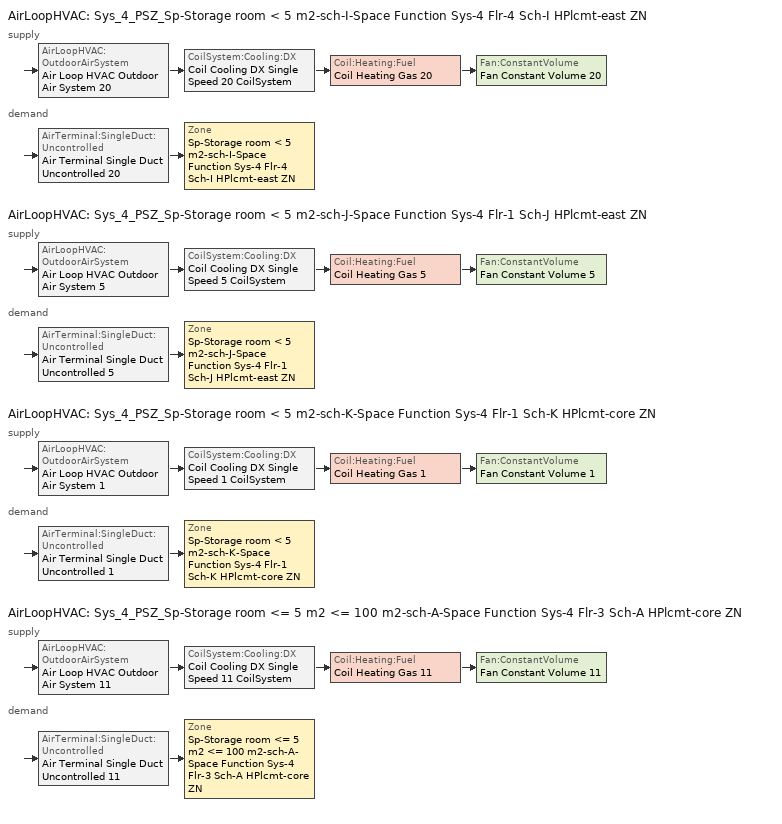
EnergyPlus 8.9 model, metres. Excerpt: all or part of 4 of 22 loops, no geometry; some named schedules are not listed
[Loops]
AirLoopHVAC 'Sys_4_PSZ_Sp-Storage room < 5 m2-sch-I-Space Function Sys-4 Flr-4 Sch-I HPlcmt-east ZN'
 supply: AirLoopHVAC:OutdoorAirSystem 'Air Loop HVAC Outdoor Air System 20' > CoilSystem:Cooling:DX 'Coil Cooling DX Single Speed 20 CoilSystem' > Coil:Heating:Fuel 'Coil Heating Gas 20' > Fan:ConstantVolume 'Fan Constant Volume 20'
 demand: AirTerminal:SingleDuct:Uncontrolled 'Air Terminal Single Duct Uncontrolled 20' > Zone 'Sp-Storage room < 5 m2-sch-I-Space Function Sys-4 Flr-4 Sch-I HPlcmt-east ZN'
AirLoopHVAC 'Sys_4_PSZ_Sp-Storage room < 5 m2-sch-J-Space Function Sys-4 Flr-1 Sch-J HPlcmt-east ZN'
 supply: AirLoopHVAC:OutdoorAirSystem 'Air Loop HVAC Outdoor Air System 5' > CoilSystem:Cooling:DX 'Coil Cooling DX Single Speed 5 CoilSystem' > Coil:Heating:Fuel 'Coil Heating Gas 5' > Fan:ConstantVolume 'Fan Constant Volume 5'
 demand: AirTerminal:SingleDuct:Uncontrolled 'Air Terminal Single Duct Uncontrolled 5' > Zone 'Sp-Storage room < 5 m2-sch-J-Space Function Sys-4 Flr-1 Sch-J HPlcmt-east ZN'
AirLoopHVAC 'Sys_4_PSZ_Sp-Storage room < 5 m2-sch-K-Space Function Sys-4 Flr-1 Sch-K HPlcmt-core ZN'
 supply: AirLoopHVAC:OutdoorAirSystem 'Air Loop HVAC Outdoor Air System 1' > CoilSystem:Cooling:DX 'Coil Cooling DX Single Speed 1 CoilSystem' > Coil:Heating:Fuel 'Coil Heating Gas 1' > Fan:ConstantVolume 'Fan Constant Volume 1'
 demand: AirTerminal:SingleDuct:Uncontrolled 'Air Terminal Single Duct Uncontrolled 1' > Zone 'Sp-Storage room < 5 m2-sch-K-Space Function Sys-4 Flr-1 Sch-K HPlcmt-core ZN'
AirLoopHVAC 'Sys_4_PSZ_Sp-Storage room <= 5 m2 <= 100 m2-sch-A-Space Function Sys-4 Flr-3 Sch-A HPlcmt-core ZN'
 supply: AirLoopHVAC:OutdoorAirSystem 'Air Loop HVAC Outdoor Air System 11' > CoilSystem:Cooling:DX 'Coil Cooling DX Single Speed 11 CoilSystem' > Coil:Heating:Fuel 'Coil Heating Gas 11' > Fan:ConstantVolume 'Fan Constant Volume 11'
 demand: AirTerminal:SingleDuct:Uncontrolled 'Air Terminal Single Duct Uncontrolled 11' > Zone 'Sp-Storage room <= 5 m2 <= 100 m2-sch-A-Space Function Sys-4 Flr-3 Sch-A HPlcmt-core ZN'
[ZoneControl:Thermostat] Control Object Type 1=ThermostatSetpoint:DualSetpoint
Name | Zone or ZoneList | Control Type Schedule | Control Name 1
Sp-Storage room < 5 m2-sch-I-Space Function Sys-4 Flr-4 Sch-I HPlcmt-east ZN Thermostat | Sp-Storage room < 5 m2-sch-I-Space Function Sys-4 Flr-4 Sch-I HPlcmt-east ZN | Sp-Storage room < 5 m2-sch-I-Space Function Sys-4 Flr-4 Sch-I HPlcmt-east ZN Thermostat Schedule | Space Function Storage room < 5 m2-sch-I Thermostat 2
Sp-Storage room < 5 m2-sch-J-Space Function Sys-4 Flr-1 Sch-J HPlcmt-east ZN Thermostat | Sp-Storage room < 5 m2-sch-J-Space Function Sys-4 Flr-1 Sch-J HPlcmt-east ZN | Sp-Storage room < 5 m2-sch-J-Space Function Sys-4 Flr-1 Sch-J HPlcmt-east ZN Thermostat Schedule | Space Function Storage room < 5 m2-sch-J Thermostat 2
Sp-Storage room < 5 m2-sch-K-Space Function Sys-4 Flr-1 Sch-K HPlcmt-core ZN Thermostat | Sp-Storage room < 5 m2-sch-K-Space Function Sys-4 Flr-1 Sch-K HPlcmt-core ZN | Sp-Storage room < 5 m2-sch-K-Space Function Sys-4 Flr-1 Sch-K HPlcmt-core ZN Thermostat Schedule | Space Function Storage room < 5 m2-sch-K Thermostat 2
Sp-Storage room <= 5 m2 <= 100 m2-sch-A-Space Function Sys-4 Flr-3 Sch-A HPlcmt-core ZN Thermostat | Sp-Storage room <= 5 m2 <= 100 m2-sch-A-Space Function Sys-4 Flr-3 Sch-A HPlcmt-core ZN | Sp-Storage room <= 5 m2 <= 100 m2-sch-A-Space Function Sys-4 Flr-3 Sch-A HPlcmt-core ZN Thermostat Schedule | Space Function Storage room <= 5 m2 <= 100 m2-sch-A Thermostat 2
[ThermostatSetpoint:DualSetpoint]
Name | Heating Setpoint Temperature Schedule | Cooling Setpoint Temperature Schedule
Space Function Storage room < 5 m2-sch-I Thermostat 2 | NECB-I-Thermostat Setpoint-Heating | NECB-I-Thermostat Setpoint-Cooling
Space Function Storage room < 5 m2-sch-J Thermostat 2 | NECB-J-Thermostat Setpoint-Heating | NECB-J-Thermostat Setpoint-Cooling
Space Function Storage room < 5 m2-sch-K Thermostat 2 | NECB-K-Thermostat Setpoint-Heating | NECB-K-Thermostat Setpoint-Cooling
Space Function Storage room <= 5 m2 <= 100 m2-sch-A Thermostat 2 | NECB-A-Thermostat Setpoint-Heating | NECB-A-Thermostat Setpoint-Cooling
[AirTerminal:SingleDuct:Uncontrolled] Availability Schedule=Always On Discrete; Maximum Air Flow Rate {m3/s}=AutoSize
Air Terminal Single Duct Uncontrolled 20; Air Terminal Single Duct Uncontrolled 5; Air Terminal Single Duct Uncontrolled 1; Air Terminal Single Duct Uncontrolled 11
[Zone equipment]
Sp-Storage room < 5 m2-sch-I-Space Function Sys-4 Flr-4 Sch-I HPlcmt-east ZN: Air Terminal Single Duct Uncontrolled 20, Zone HVAC Baseboard Convective Water 20
Sp-Storage room < 5 m2-sch-J-Space Function Sys-4 Flr-1 Sch-J HPlcmt-east ZN: Air Terminal Single Duct Uncontrolled 5, Zone HVAC Baseboard Convective Water 5
Sp-Storage room < 5 m2-sch-K-Space Function Sys-4 Flr-1 Sch-K HPlcmt-core ZN: Air Terminal Single Duct Uncontrolled 1, Zone HVAC Baseboard Convective Water 1
Sp-Storage room <= 5 m2 <= 100 m2-sch-A-Space Function Sys-4 Flr-3 Sch-A HPlcmt-core ZN: Air Terminal Single Duct Uncontrolled 11, Zone HVAC Baseboard Convective Water 11
[Sizing:Zone] Zone Cooling Design Supply Air Temperature Input Method=SupplyAirTemperature; Zone Cooling Design Supply Air Temperature {C}=13; Zone Cooling Design Supply Air Temperature Difference {deltaC}=11.11; Zone Heating Design Supply Air Temperature Input Method=SupplyAirTemperature; Zone Heating Design Supply Air Temperature {C}=43; Zone Heating Design Supply Air Temperature Difference {deltaC}=11.11; Zone Cooling Design Supply Air Humidity Ratio {kgWater/kgDryAir}=0.0085; Zone Heating Design Supply Air Humidity Ratio {kgWater/kgDryAir}=0.008; Zone Heating Sizing Factor=1.3; Zone Cooling Sizing Factor=1.1; Cooling Design Air Flow Method=DesignDay; Cooling Design Air Flow Rate {m3/s}=0; Cooling Minimum Air Flow per Zone Floor Area {m3/s-m2}=0.000762; Cooling Minimum Air Flow {m3/s}=0; Cooling Minimum Air Flow Fraction=0; Heating Design Air Flow Method=DesignDay; Heating Design Air Flow Rate {m3/s}=0; Heating Maximum Air Flow per Zone Floor Area {m3/s-m2}=0.002032; Heating Maximum Air Flow {m3/s}=0.141576; Heating Maximum Air Flow Fraction=0.3; Account for Dedicated Outdoor Air System=No
Name | Design Specification Outdoor Air Object | Design Specification Zone Air Distribution Object
Sp-Storage room < 5 m2-sch-I-Space Function Sys-4 Flr-4 Sch-I HPlcmt-east ZN | Space Function Storage room < 5 m2-sch-I Ventilation | Sp-Storage room < 5 m2-sch-I-Space Function Sys-4 Flr-4 Sch-I HPlcmt-east ZN Design Spec Zone Air Dist
Sp-Storage room < 5 m2-sch-J-Space Function Sys-4 Flr-1 Sch-J HPlcmt-east ZN | Space Function Storage room < 5 m2-sch-J Ventilation | Sp-Storage room < 5 m2-sch-J-Space Function Sys-4 Flr-1 Sch-J HPlcmt-east ZN Design Spec Zone Air Dist
Sp-Storage room < 5 m2-sch-K-Space Function Sys-4 Flr-1 Sch-K HPlcmt-core ZN | Space Function Storage room < 5 m2-sch-K Ventilation | Sp-Storage room < 5 m2-sch-K-Space Function Sys-4 Flr-1 Sch-K HPlcmt-core ZN Design Spec Zone Air Dist
Sp-Storage room <= 5 m2 <= 100 m2-sch-A-Space Function Sys-4 Flr-3 Sch-A HPlcmt-core ZN | Space Function Storage room <= 5 m2 <= 100 m2-sch-A Ventilation | Sp-Storage room <= 5 m2 <= 100 m2-sch-A-Space Function Sys-4 Flr-3 Sch-A HPlcmt-core ZN Design Spec Zone Air Dist
[DesignSpecification:ZoneAirDistribution] Zone Air Distribution Effectiveness in Cooling Mode=1; Zone Air Distribution Effectiveness in Heating Mode=1
Sp-Storage room < 5 m2-sch-I-Space Function Sys-4 Flr-4 Sch-I HPlcmt-east ZN Design Spec Zone Air Dist; Sp-Storage room < 5 m2-sch-J-Space Function Sys-4 Flr-1 Sch-J HPlcmt-east ZN Design Spec Zone Air Dist; Sp-Storage room < 5 m2-sch-K-Space Function Sys-4 Flr-1 Sch-K HPlcmt-core ZN Design Spec Zone Air Dist; Sp-Storage room <= 5 m2 <= 100 m2-sch-A-Space Function Sys-4 Flr-3 Sch-A HPlcmt-core ZN Design Spec Zone Air Dist
[Controller:MechanicalVentilation] Availability Schedule=Always On Discrete; Demand Controlled Ventilation=No; System Outdoor Air Method=ZoneSum
Name | Zone Name 1 | Design Specification Outdoor Air Object Name 1 | Design Specification Zone Air Distribution Object Name 1
Controller Mechanical Ventilation 20 | Sp-Storage room < 5 m2-sch-I-Space Function Sys-4 Flr-4 Sch-I HPlcmt-east ZN | Space Function Storage room < 5 m2-sch-I Ventilation | Sp-Storage room < 5 m2-sch-I-Space Function Sys-4 Flr-4 Sch-I HPlcmt-east ZN Design Spec Zone Air Dist
Controller Mechanical Ventilation 5 | Sp-Storage room < 5 m2-sch-J-Space Function Sys-4 Flr-1 Sch-J HPlcmt-east ZN | Space Function Storage room < 5 m2-sch-J Ventilation | Sp-Storage room < 5 m2-sch-J-Space Function Sys-4 Flr-1 Sch-J HPlcmt-east ZN Design Spec Zone Air Dist
Controller Mechanical Ventilation 1 | Sp-Storage room < 5 m2-sch-K-Space Function Sys-4 Flr-1 Sch-K HPlcmt-core ZN | Space Function Storage room < 5 m2-sch-K Ventilation | Sp-Storage room < 5 m2-sch-K-Space Function Sys-4 Flr-1 Sch-K HPlcmt-core ZN Design Spec Zone Air Dist
Controller Mechanical Ventilation 11 | Sp-Storage room <= 5 m2 <= 100 m2-sch-A-Space Function Sys-4 Flr-3 Sch-A HPlcmt-core ZN | Space Function Storage room <= 5 m2 <= 100 m2-sch-A Ventilation | Sp-Storage room <= 5 m2 <= 100 m2-sch-A-Space Function Sys-4 Flr-3 Sch-A HPlcmt-core ZN Design Spec Zone Air Dist
[DesignSpecification:OutdoorAir] Outdoor Air Method=Sum; Outdoor Air Flow per Person {m3/s-person}=0; Outdoor Air Flow per Zone Floor Area {m3/s-m2}=0.0003556; Outdoor Air Flow per Zone {m3/s}=0; Outdoor Air Flow Air Changes per Hour {1/hr}=0
Space Function Storage room < 5 m2-sch-I Ventilation; Space Function Storage room < 5 m2-sch-J Ventilation; Space Function Storage room < 5 m2-sch-K Ventilation; Space Function Storage room <= 5 m2 <= 100 m2-sch-A Ventilation
[AirLoopHVAC] Design Supply Air Flow Rate {m3/s}=AutoSize
Sys_4_PSZ_Sp-Storage room < 5 m2-sch-I-Space Function Sys-4 Flr-4 Sch-I HPlcmt-east ZN; Sys_4_PSZ_Sp-Storage room < 5 m2-sch-J-Space Function Sys-4 Flr-1 Sch-J HPlcmt-east ZN; Sys_4_PSZ_Sp-Storage room < 5 m2-sch-K-Space Function Sys-4 Flr-1 Sch-K HPlcmt-core ZN; Sys_4_PSZ_Sp-Storage room <= 5 m2 <= 100 m2-sch-A-Space Function Sys-4 Flr-3 Sch-A HPlcmt-core ZN
[Sizing:System] Type of Load to Size On=Sensible; Design Outdoor Air Flow Rate {m3/s}=Autosize; Central Heating Maximum System Air Flow Ratio=1; Preheat Design Temperature {C}=7; Preheat Design Humidity Ratio {kgWater/kgDryAir}=0.008; Precool Design Temperature {C}=13; Precool Design Humidity Ratio {kgWater/kgDryAir}=0.008; Central Cooling Design Supply Air Temperature {C}=13; Central Heating Design Supply Air Temperature {C}=43; Type of Zone Sum to Use=NonCoincident; 100% Outdoor Air in Cooling=No; 100% Outdoor Air in Heating=No; Central Cooling Design Supply Air Humidity Ratio {kgWater/kgDryAir}=0.0085; Central Heating Design Supply Air Humidity Ratio {kgWater/kgDryAir}=0.008; Cooling Supply Air Flow Rate Method=DesignDay; Cooling Supply Air Flow Rate {m3/s}=0; Cooling Supply Air Flow Rate Per Floor Area {m3/s-m2}=0.00996765; Cooling Fraction of Autosized Cooling Supply Air Flow Rate=1; Cooling Supply Air Flow Rate Per Unit Cooling Capacity {m3/s-W}=3.94755e-05; Heating Supply Air Flow Rate Method=DesignDay; Heating Supply Air Flow Rate {m3/s}=0; Heating Supply Air Flow Rate Per Floor Area {m3/s-m2}=0.00996765; Heating Fraction of Autosized Heating Supply Air Flow Rate=1; Heating Fraction of Autosized Cooling Supply Air Flow Rate=1; Heating Supply Air Flow Rate Per Unit Heating Capacity {m3/s-W}=3.15882e-05; System Outdoor Air Method=ZoneSum; Zone Maximum Outdoor Air Fraction=1; Cooling Design Capacity Method=CoolingDesignCapacity; Cooling Design Capacity {W}=Autosize; Cooling Design Capacity Per Floor Area {W/m2}=234.7; Fraction of Autosized Cooling Design Capacity=1; Heating Design Capacity Method=HeatingDesignCapacity; Heating Design Capacity {W}=Autosize; Heating Design Capacity Per Floor Area {W/m2}=157; Fraction of Autosized Heating Design Capacity=1; Central Cooling Capacity Control Method=OnOff
Sys_4_PSZ_Sp-Storage room < 5 m2-sch-I-Space Function Sys-4 Flr-4 Sch-I HPlcmt-east ZN; Sys_4_PSZ_Sp-Storage room < 5 m2-sch-J-Space Function Sys-4 Flr-1 Sch-J HPlcmt-east ZN; Sys_4_PSZ_Sp-Storage room < 5 m2-sch-K-Space Function Sys-4 Flr-1 Sch-K HPlcmt-core ZN; Sys_4_PSZ_Sp-Storage room <= 5 m2 <= 100 m2-sch-A-Space Function Sys-4 Flr-3 Sch-A HPlcmt-core ZN
[Controller:OutdoorAir] Minimum Outdoor Air Flow Rate {m3/s}=Autosize; Maximum Outdoor Air Flow Rate {m3/s}=Autosize; Economizer Control Type=NoEconomizer; Economizer Control Action Type=ModulateFlow; Economizer Maximum Limit Dry-Bulb Temperature {C}=28; Economizer Maximum Limit Enthalpy {J/kg}=64000; Economizer Minimum Limit Dry-Bulb Temperature {C}=-100; Lockout Type=NoLockout; Minimum Limit Type=FixedMinimum; High Humidity Control=No; Control High Indoor Humidity Based on Outdoor Humidity Ratio=Yes; Heat Recovery Bypass Control Type=BypassWhenWithinEconomizerLimits
Name | Mechanical Ventilation Controller
Controller Outdoor Air 20 | Controller Mechanical Ventilation 20
Controller Outdoor Air 5 | Controller Mechanical Ventilation 5
Controller Outdoor Air 1 | Controller Mechanical Ventilation 1
Controller Outdoor Air 11 | Controller Mechanical Ventilation 11
[SetpointManager:MixedAir] Control Variable=Temperature
Node 289 OS Default SPM; Node 288 OS Default SPM; Node 287 OS Default SPM; Node 94 OS Default SPM; Node 93 OS Default SPM; Node 92 OS Default SPM; Node 43 OS Default SPM; Node 42 OS Default SPM; Node 41 OS Default SPM; Node 172 OS Default SPM; Node 171 OS Default SPM; Node 170 OS Default SPM
[CoilSystem:Cooling:DX] Availability Schedule=Always On Discrete
Name | Cooling Coil
Coil Cooling DX Single Speed 20 CoilSystem | Coil Cooling DX Single Speed 20
Coil Cooling DX Single Speed 5 CoilSystem | Coil Cooling DX Single Speed 5
Coil Cooling DX Single Speed 1 CoilSystem | Coil Cooling DX Single Speed 1
Coil Cooling DX Single Speed 11 CoilSystem | Coil Cooling DX Single Speed 11
[Coil:Cooling:DX:SingleSpeed] Availability Schedule=Always On Discrete; Gross Rated Total Cooling Capacity {W}=Autosize; Gross Rated Sensible Heat Ratio=Autosize; Gross Rated Cooling COP {W/W}=3; Rated Air Flow Rate {m3/s}=Autosize; Rated Evaporator Fan Power Per Volume Flow Rate {W/(m3/s)}=773.3; Condenser Type=AirCooled; Evaporative Condenser Effectiveness=0; Evaporative Condenser Air Flow Rate {m3/s}=Autosize; Evaporative Condenser Pump Rated Power Consumption {W}=Autosize; Crankcase Heater Capacity {W}=0; Maximum Outdoor Dry-Bulb Temperature for Crankcase Heater Operation {C}=0; Basin Heater Capacity {W/K}=0; Basin Heater Setpoint Temperature {C}=10
Name | Total Cooling Capacity Function of Temperature Curve | Total Cooling Capacity Function of Flow Fraction Curve | Energy Input Ratio Function of Temperature Curve | Energy Input Ratio Function of Flow Fraction Curve | Part Load Fraction Correlation Curve
Coil Cooling DX Single Speed 20 | Curve Biquadratic 39 | Curve Quadratic 39 | Curve Biquadratic 40 | Curve Quadratic 40 | Curve Cubic 20
Coil Cooling DX Single Speed 5 | Curve Biquadratic 9 | Curve Quadratic 9 | Curve Biquadratic 10 | Curve Quadratic 10 | Curve Cubic 5
Coil Cooling DX Single Speed 1 | Curve Biquadratic 1 | Curve Quadratic 1 | Curve Biquadratic 2 | Curve Quadratic 2 | Curve Cubic 1
Coil Cooling DX Single Speed 11 | Curve Biquadratic 21 | Curve Quadratic 21 | Curve Biquadratic 22 | Curve Quadratic 22 | Curve Cubic 11
[Coil:Heating:Fuel] Availability Schedule=Always On Discrete; Fuel Type=NaturalGas; Burner Efficiency=0.8; Nominal Capacity {W}=AutoSize; Parasitic Electric Load {W}=0; Parasitic Fuel Load {W}=0
Coil Heating Gas 20; Coil Heating Gas 5; Coil Heating Gas 1; Coil Heating Gas 11
[Fan:ConstantVolume] Availability Schedule=Always On Discrete; Fan Total Efficiency=0.7; Pressure Rise {Pa}=250; Maximum Flow Rate {m3/s}=AutoSize; Motor Efficiency=0.9; Motor In Airstream Fraction=1
Fan Constant Volume 20; Fan Constant Volume 5; Fan Constant Volume 1; Fan Constant Volume 11
[SetpointManager:SingleZone:Reheat] Control Variable=Temperature; Minimum Supply Air Temperature {C}=13; Maximum Supply Air Temperature {C}=43
Name | Control Zone
Setpoint Manager Single Zone Reheat 20 | Sp-Storage room < 5 m2-sch-I-Space Function Sys-4 Flr-4 Sch-I HPlcmt-east ZN
Setpoint Manager Single Zone Reheat 5 | Sp-Storage room < 5 m2-sch-J-Space Function Sys-4 Flr-1 Sch-J HPlcmt-east ZN
Setpoint Manager Single Zone Reheat 1 | Sp-Storage room < 5 m2-sch-K-Space Function Sys-4 Flr-1 Sch-K HPlcmt-core ZN
Setpoint Manager Single Zone Reheat 11 | Sp-Storage room <= 5 m2 <= 100 m2-sch-A-Space Function Sys-4 Flr-3 Sch-A HPlcmt-core ZN
[Schedule:Compact]
Sp-Storage room < 5 m2-sch-I-Space Function Sys-4 Flr-4 Sch-I HPlcmt-east ZN Thermostat Schedule; Sp-Storage room < 5 m2-sch-J-Space Function Sys-4 Flr-1 Sch-J HPlcmt-east ZN Thermostat Schedule; Sp-Storage room < 5 m2-sch-K-Space Function Sys-4 Flr-1 Sch-K HPlcmt-core ZN Thermostat Schedule; Sp-Storage room <= 5 m2 <= 100 m2-sch-A-Space Function Sys-4 Flr-3 Sch-A HPlcmt-core ZN Thermostat Schedule: Through: 12/31, For: AllDays, Until: 24:00, 4
[Schedule:Week:Daily]
NECB-K-Thermostat Setpoint-Heating Week Rule - Jan1-Dec31: NECB-K-Thermostat Setpoint-Heating Sun|Hol Day, NECB-K-Thermostat Setpoint-Heating Default|Wkdy Day, NECB-K-Thermostat Setpoint-Heating Default|Wkdy Day, NECB-K-Thermostat Setpoint-Heating Default|Wkdy Day, NECB-K-Thermostat Setpoint-Heating Default|Wkdy Day, NECB-K-Thermostat Setpoint-Heating Default|Wkdy Day, NECB-K-Thermostat Setpoint-Heating Sat Day, NECB-K-Thermostat Setpoint-Heating Default, NECB-K-Thermostat Setpoint-Heating Default, NECB-K-Thermostat Setpoint-Heating Default, NECB-K-Thermostat Setpoint-Heating Default, NECB-K-Thermostat Setpoint-Heating Default
NECB-K-Thermostat Setpoint-Cooling Week Rule - Jan1-Dec31: NECB-K-Thermostat Setpoint-Cooling Sun|Hol Day, NECB-K-Thermostat Setpoint-Cooling Default|Wkdy Day, NECB-K-Thermostat Setpoint-Cooling Default|Wkdy Day, NECB-K-Thermostat Setpoint-Cooling Default|Wkdy Day, NECB-K-Thermostat Setpoint-Cooling Default|Wkdy Day, NECB-K-Thermostat Setpoint-Cooling Default|Wkdy Day, NECB-K-Thermostat Setpoint-Cooling Sat Day, NECB-K-Thermostat Setpoint-Cooling Default, NECB-K-Thermostat Setpoint-Cooling Default, NECB-K-Thermostat Setpoint-Cooling Default, NECB-K-Thermostat Setpoint-Cooling Default, NECB-K-Thermostat Setpoint-Cooling Default
NECB-A-Thermostat Setpoint-Heating Week Rule - Jan1-Dec31: NECB-A-Thermostat Setpoint-Heating Sun|Hol Day, NECB-A-Thermostat Setpoint-Heating Default|Wkdy Day, NECB-A-Thermostat Setpoint-Heating Default|Wkdy Day, NECB-A-Thermostat Setpoint-Heating Default|Wkdy Day, NECB-A-Thermostat Setpoint-Heating Default|Wkdy Day, NECB-A-Thermostat Setpoint-Heating Default|Wkdy Day, NECB-A-Thermostat Setpoint-Heating Sat Day, NECB-A-Thermostat Setpoint-Heating Default, NECB-A-Thermostat Setpoint-Heating Default, NECB-A-Thermostat Setpoint-Heating Default, NECB-A-Thermostat Setpoint-Heating Default, NECB-A-Thermostat Setpoint-Heating Default
NECB-I-Thermostat Setpoint-Heating Week Rule - Jan1-Dec31: NECB-I-Thermostat Setpoint-Heating Sun|Hol Day, NECB-I-Thermostat Setpoint-Heating Default|Wkdy Day, NECB-I-Thermostat Setpoint-Heating Default|Wkdy Day, NECB-I-Thermostat Setpoint-Heating Default|Wkdy Day, NECB-I-Thermostat Setpoint-Heating Default|Wkdy Day, NECB-I-Thermostat Setpoint-Heating Default|Wkdy Day, NECB-I-Thermostat Setpoint-Heating Sat Day, NECB-I-Thermostat Setpoint-Heating Default, NECB-I-Thermostat Setpoint-Heating Default, NECB-I-Thermostat Setpoint-Heating Default, NECB-I-Thermostat Setpoint-Heating Default, NECB-I-Thermostat Setpoint-Heating Default
NECB-I-Thermostat Setpoint-Cooling Week Rule - Jan1-Dec31: NECB-I-Thermostat Setpoint-Cooling Sun|Hol Day, NECB-I-Thermostat Setpoint-Cooling Default|Wkdy Day, NECB-I-Thermostat Setpoint-Cooling Default|Wkdy Day, NECB-I-Thermostat Setpoint-Cooling Default|Wkdy Day, NECB-I-Thermostat Setpoint-Cooling Default|Wkdy Day, NECB-I-Thermostat Setpoint-Cooling Default|Wkdy Day, NECB-I-Thermostat Setpoint-Cooling Sat Day, NECB-I-Thermostat Setpoint-Cooling Default, NECB-I-Thermostat Setpoint-Cooling Default, NECB-I-Thermostat Setpoint-Cooling Default, NECB-I-Thermostat Setpoint-Cooling Default, NECB-I-Thermostat Setpoint-Cooling Default
NECB-J-Thermostat Setpoint-Heating Week Rule - Jan1-Dec31: NECB-J-Thermostat Setpoint-Heating Sun|Hol Day, NECB-J-Thermostat Setpoint-Heating Default|Wkdy Day, NECB-J-Thermostat Setpoint-Heating Default|Wkdy Day, NECB-J-Thermostat Setpoint-Heating Default|Wkdy Day, NECB-J-Thermostat Setpoint-Heating Default|Wkdy Day, NECB-J-Thermostat Setpoint-Heating Default|Wkdy Day, NECB-J-Thermostat Setpoint-Heating Sat Day, NECB-J-Thermostat Setpoint-Heating Default, NECB-J-Thermostat Setpoint-Heating Default, NECB-J-Thermostat Setpoint-Heating Default, NECB-J-Thermostat Setpoint-Heating Default, NECB-J-Thermostat Setpoint-Heating Default
NECB-J-Thermostat Setpoint-Cooling Week Rule - Jan1-Dec31: NECB-J-Thermostat Setpoint-Cooling Sun|Hol Day, NECB-J-Thermostat Setpoint-Cooling Default|Wkdy Day, NECB-J-Thermostat Setpoint-Cooling Default|Wkdy Day, NECB-J-Thermostat Setpoint-Cooling Default|Wkdy Day, NECB-J-Thermostat Setpoint-Cooling Default|Wkdy Day, NECB-J-Thermostat Setpoint-Cooling Default|Wkdy Day, NECB-J-Thermostat Setpoint-Cooling Sat Day, NECB-J-Thermostat Setpoint-Cooling Default, NECB-J-Thermostat Setpoint-Cooling Default, NECB-J-Thermostat Setpoint-Cooling Default, NECB-J-Thermostat Setpoint-Cooling Default, NECB-J-Thermostat Setpoint-Cooling Default
[Schedule:Year]
NECB-K-Thermostat Setpoint-Heating: NECB-K-Thermostat Setpoint-Heating Week Rule - Jan1-Dec31, 1, 1, 12, 31
NECB-K-Thermostat Setpoint-Cooling: NECB-K-Thermostat Setpoint-Cooling Week Rule - Jan1-Dec31, 1, 1, 12, 31
NECB-A-Thermostat Setpoint-Heating: NECB-A-Thermostat Setpoint-Heating Week Rule - Jan1-Dec31, 1, 1, 12, 31
NECB-A-Thermostat Setpoint-Cooling: NECB-A-Thermostat Setpoint-Cooling Week Rule - Jan1-Dec31, 1, 1, 12, 31
NECB-I-Thermostat Setpoint-Heating: NECB-I-Thermostat Setpoint-Heating Week Rule - Jan1-Dec31, 1, 1, 12, 31
NECB-I-Thermostat Setpoint-Cooling: NECB-I-Thermostat Setpoint-Cooling Week Rule - Jan1-Dec31, 1, 1, 12, 31
NECB-J-Thermostat Setpoint-Heating: NECB-J-Thermostat Setpoint-Heating Week Rule - Jan1-Dec31, 1, 1, 12, 31
NECB-J-Thermostat Setpoint-Cooling: NECB-J-Thermostat Setpoint-Cooling Week Rule - Jan1-Dec31, 1, 1, 12, 31
[Schedule:Constant]
Always On Discrete: Hourly Value=1
[Curve:Biquadratic] Minimum Value of x {BasedOnField A2}=13; Maximum Value of x {BasedOnField A2}=24; Minimum Value of y {BasedOnField A3}=24; Maximum Value of y {BasedOnField A3}=46
Name | Coefficient1 Constant | Coefficient2 x | Coefficient3 x**2 | Coefficient4 y | Coefficient5 y**2 | Coefficient6 x*y
Curve Biquadratic 39; Curve Biquadratic 9; Curve Biquadratic 1; Curve Biquadratic 21 | 0.867905 | 0.0142459 | 0.000554364 | -0.00755748 | 3.3048e-05 | -0.000191808
Curve Biquadratic 40; Curve Biquadratic 10; Curve Biquadratic 2; Curve Biquadratic 22 | 0.116936 | 0.0284933 | -0.000411156 | 0.0214108 | 0.000161028 | -0.000679104
[Curve:Quadratic] Coefficient1 Constant=1; Coefficient2 x=0; Coefficient3 x**2=0; Minimum Value of x {BasedOnField A2}=0; Maximum Value of x {BasedOnField A2}=1
Curve Quadratic 39; Curve Quadratic 40; Curve Quadratic 9; Curve Quadratic 10; Curve Quadratic 1; Curve Quadratic 2; Curve Quadratic 21; Curve Quadratic 22
[Curve:Cubic] Coefficient1 Constant=0.0277; Coefficient2 x=4.9151; Coefficient3 x**2=-8.184; Coefficient4 x**3=4.2702; Minimum Value of x {BasedOnField A2}=0.7; Maximum Value of x {BasedOnField A2}=1
Curve Cubic 20; Curve Cubic 5; Curve Cubic 1; Curve Cubic 11
